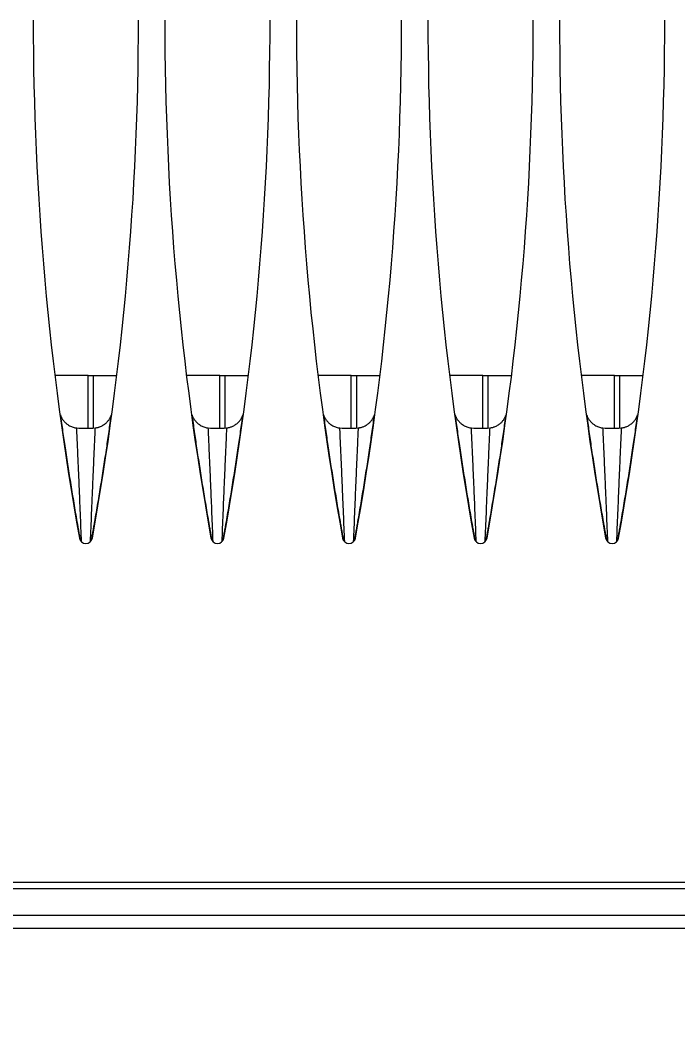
# Model space of a CAD drawing. Header units: metres. Extents: x -101133.8 to -101066.7, y -24899.3 to -24824.7.
# Drawn here: x -101102.2743 to -101102.2243, y -24845.7234 to -24845.647 of the extents above; entities that cross this region are included whole.
import ezdxf

# ---------------------------------------------------------------- set-up
doc = ezdxf.new("R2010")
doc.units = ezdxf.units.M
doc.header["$LTSCALE"] = 0.2
doc.header["$PDSIZE"] = -5
doc.layers.add('CMT-COTATION DIVERS', color=1, linetype='Continuous')
doc.layers.add('CMT-CVC-MATERIEL', color=30, linetype='Continuous')
doc.styles.get("Standard").update_dxf_attribs({"font": 'arial.ttf'})
doc.dimstyles.get("Standard").update_dxf_attribs({"dimtxt": 0.18, "dimasz": 0.18, "dimexe": 0.18, "dimexo": 0.0625, "dimgap": 0.09, "dimtad": 0, "dimtih": 1, "dimtoh": 1, "dimdec": 4, "dimzin": 0, "dimdsep": 46, "dimtxsty": 'Standard', "dimcen": 0.09, "dimadec": 0, "dimazin": 0, "dimtfac": 1, "dimtdec": 4, "dimtofl": 0, "dimtmove": 0, "dimatfit": 3, "dimfxl": 1, "dimtolj": 1, "dimtzin": 0, "dimarcsym": 0})

# ---------------------------------------------------------------- blocks, each defined once
blk = doc.blocks.new('Cassette 600x600')
at = {"linetype": 'Continuous', "lineweight": 13}
for p, q in [((-20483.73, 72.805), (-20483.73, 443.205)), ((-20483.23, 443.205), (-20483.23, 72.805)), ((-20486.73, 411.505), (-20486.73, 104.505)), ((-20485.73, 411.505), (-20485.73, 104.505)), ((-20444.73, 152.832), (-20444.73, 155.361)), ((-20449.23, 154.73), (-20449.23, 154.764)), ((-20455.73, 153.702), (-20455.73, 153.736)), ((-20448.72, 153.7), (-20448.73, 153.527)), ((-20448.73, 152.832), (-20444.73, 152.832)), ((-20444.73, 152.832), (-20444.73, 152.421)), ((-20455.73, 152.274), (-20455.73, 152.308)), ((-20448.73, 152.483), (-20448.72, 152.31)), ((-20448.726, 152.421), (-20444.73, 152.421)), ((-20444.73, 152.421), (-20444.73, 150.649)), ((-20449.23, 151.246), (-20449.23, 151.28)), ((-20444.73, 142.832), (-20444.73, 145.361)), ((-20449.23, 144.73), (-20449.23, 144.764)), ((-20455.73, 143.702), (-20455.73, 143.736)), ((-20448.72, 143.7), (-20448.73, 143.527)), ((-20448.73, 142.832), (-20444.73, 142.832)), ((-20444.73, 142.832), (-20444.73, 142.421)), ((-20455.73, 142.274), (-20455.73, 142.308)), ((-20448.73, 142.483), (-20448.72, 142.31)), ((-20448.726, 142.421), (-20444.73, 142.421)), ((-20444.73, 142.421), (-20444.73, 140.649)), ((-20449.23, 141.246), (-20449.23, 141.28)), ((-20444.73, 132.832), (-20444.73, 135.361)), ((-20449.23, 134.73), (-20449.23, 134.764)), ((-20455.73, 133.702), (-20455.73, 133.736)), ((-20448.72, 133.7), (-20448.73, 133.527)), ((-20455.73, 132.274), (-20455.73, 132.308)), ((-20448.73, 132.832), (-20444.73, 132.832)), ((-20448.73, 132.483), (-20448.72, 132.31)), ((-20448.726, 132.421), (-20444.73, 132.421)), ((-20444.73, 132.832), (-20444.73, 132.421)), ((-20444.73, 132.421), (-20444.73, 130.649)), ((-20449.23, 131.246), (-20449.23, 131.28)), ((-20444.73, 122.832), (-20444.73, 125.361)), ((-20449.23, 124.73), (-20449.23, 124.764)), ((-20455.73, 123.702), (-20455.73, 123.736)), ((-20448.72, 123.7), (-20448.73, 123.527)), ((-20455.73, 122.274), (-20455.73, 122.308)), ((-20448.73, 122.832), (-20444.73, 122.832)), ((-20448.73, 122.483), (-20448.72, 122.31)), ((-20448.726, 122.421), (-20444.73, 122.421)), ((-20444.73, 122.832), (-20444.73, 122.421)), ((-20444.73, 122.421), (-20444.73, 120.649)), ((-20449.23, 121.246), (-20449.23, 121.28)), ((-20444.73, 112.832), (-20444.73, 115.361)), ((-20449.23, 114.73), (-20449.23, 114.764)), ((-20455.73, 113.702), (-20455.73, 113.736)), ((-20448.72, 113.7), (-20448.73, 113.527)), ((-20455.73, 112.274), (-20455.73, 112.308)), ((-20448.73, 112.832), (-20444.73, 112.832)), ((-20448.73, 112.483), (-20448.72, 112.31)), ((-20448.726, 112.421), (-20444.73, 112.421)), ((-20444.73, 112.832), (-20444.73, 112.421)), ((-20444.73, 112.421), (-20444.73, 110.649)), ((-20449.23, 111.246), (-20449.23, 111.28))]:
    blk.add_line(p, q, dxfattribs=at)
for centre, radius, start, end in [((-20417.73, -65.495), 222.5, 90, 100.18749), ((-20456.995, 153.005), 0.5, 100.18749, 259.81251), ((-20417.73, 371.505), 222.5, 259.81251, 270), ((-20417.73, -75.495), 222.5, 90, 100.18749), ((-20456.995, 143.005), 0.5, 100.18749, 259.81251), ((-20417.73, 361.505), 222.5, 259.81251, 270), ((-20417.73, -85.495), 222.5, 90, 100.18749), ((-20456.995, 133.005), 0.5, 100.18749, 259.81251), ((-20417.73, 351.505), 222.5, 259.81251, 270), ((-20417.73, -95.495), 222.5, 90, 100.18749), ((-20456.995, 123.005), 0.5, 100.18749, 259.81251), ((-20417.73, 341.505), 222.5, 259.81251, 270), ((-20417.73, -105.495), 222.5, 90, 100.18749), ((-20456.995, 113.005), 0.5, 100.18749, 259.81251), ((-20417.73, 331.505), 222.5, 259.81251, 270)]:
    blk.add_arc(centre, radius, start, end, dxfattribs=at)
for points, knots in [([(-20447.719, 154.945), (-20447.929, 154.916), (-20448.138, 154.887), (-20448.347, 154.857), (-20448.556, 154.828), (-20448.764, 154.799), (-20448.975, 154.769), (-20449.185, 154.739), (-20449.396, 154.709), (-20449.602, 154.679), (-20449.808, 154.65), (-20450.008, 154.621), (-20450.229, 154.588), (-20450.451, 154.555), (-20450.694, 154.519), (-20450.931, 154.483), (-20451.168, 154.447), (-20451.399, 154.412), (-20451.632, 154.376), (-20451.865, 154.34), (-20452.099, 154.303), (-20452.333, 154.266), (-20452.567, 154.229), (-20452.8, 154.192), (-20453.034, 154.154), (-20453.267, 154.117), (-20453.5, 154.079), (-20453.734, 154.04), (-20453.968, 154.002), (-20454.204, 153.963), (-20454.434, 153.924), (-20454.664, 153.886), (-20454.888, 153.848), (-20455.133, 153.806), (-20455.378, 153.764), (-20455.644, 153.718), (-20455.833, 153.685), (-20455.977, 153.66), (-20456.077, 153.642), (-20456.188, 153.622), (-20456.3, 153.602), (-20456.424, 153.581), (-20456.544, 153.559), (-20456.664, 153.538), (-20456.782, 153.517), (-20456.9, 153.496), (-20457.018, 153.475), (-20457.136, 153.453), (-20457.255, 153.432)], [0, 0, 0, 0, 1, 1, 1, 2, 2, 2, 3, 3, 3, 4, 4, 4, 5, 5, 5, 6, 6, 6, 7, 7, 7, 8, 8, 8, 9, 9, 9, 10, 10, 10, 11, 11, 11, 12, 12, 12, 13, 13, 13, 14, 14, 14, 15, 15, 15, 16, 16, 16, 16]), ([(-20447.719, 154.945), (-20447.727, 154.942), (-20447.735, 154.939), (-20447.743, 154.936), (-20447.751, 154.934), (-20447.759, 154.931), (-20447.767, 154.928), (-20447.775, 154.925), (-20447.783, 154.921), (-20447.79, 154.918), (-20447.798, 154.916), (-20447.805, 154.913), (-20447.814, 154.909), (-20447.836, 154.9), (-20447.871, 154.884), (-20447.901, 154.869), (-20447.932, 154.854), (-20447.958, 154.84), (-20447.984, 154.824), (-20448.011, 154.808), (-20448.039, 154.791), (-20448.063, 154.775), (-20448.088, 154.759), (-20448.109, 154.744), (-20448.137, 154.722), (-20448.166, 154.7), (-20448.202, 154.67), (-20448.233, 154.642), (-20448.265, 154.614), (-20448.293, 154.586), (-20448.32, 154.557), (-20448.348, 154.528), (-20448.375, 154.497), (-20448.398, 154.468), (-20448.422, 154.439), (-20448.442, 154.412), (-20448.467, 154.375), (-20448.493, 154.338), (-20448.523, 154.29), (-20448.548, 154.244), (-20448.574, 154.197), (-20448.595, 154.153), (-20448.614, 154.109), (-20448.633, 154.064), (-20448.649, 154.02), (-20448.664, 153.971), (-20448.678, 153.922), (-20448.691, 153.868), (-20448.698, 153.833), (-20448.701, 153.82), (-20448.703, 153.81), (-20448.705, 153.799), (-20448.706, 153.789), (-20448.708, 153.777), (-20448.71, 153.766), (-20448.712, 153.755), (-20448.713, 153.744), (-20448.715, 153.733), (-20448.717, 153.722), (-20448.718, 153.711), (-20448.72, 153.7)], [0, 0, 0, 0, 1, 1, 1, 2, 2, 2, 3, 3, 3, 4, 4, 4, 5, 5, 5, 6, 6, 6, 7, 7, 7, 8, 8, 8, 9, 9, 9, 10, 10, 10, 11, 11, 11, 12, 12, 12, 13, 13, 13, 14, 14, 14, 15, 15, 15, 16, 16, 16, 17, 17, 17, 18, 18, 18, 19, 19, 19, 20, 20, 20, 20]), ([(-20457.374, 153.331), (-20457.014, 153.346), (-20456.653, 153.36), (-20456.293, 153.375), (-20455.933, 153.39), (-20455.573, 153.404), (-20455.212, 153.419), (-20454.852, 153.434), (-20454.492, 153.449), (-20454.132, 153.464), (-20453.771, 153.479), (-20453.411, 153.494), (-20453.05, 153.509), (-20452.69, 153.524), (-20452.329, 153.54), (-20451.968, 153.556), (-20451.607, 153.571), (-20451.246, 153.587), (-20450.885, 153.603), (-20450.525, 153.619), (-20450.164, 153.635), (-20449.803, 153.651), (-20449.442, 153.668), (-20449.081, 153.684), (-20448.72, 153.7)], [0, 0, 0, 0, 1, 1, 1, 2, 2, 2, 3, 3, 3, 4, 4, 4, 5, 5, 5, 6, 6, 6, 7, 7, 7, 8, 8, 8, 8]), ([(-20448.73, 153.527), (-20448.73, 153.507), (-20448.73, 153.487), (-20448.73, 153.466), (-20448.73, 153.446), (-20448.73, 153.425), (-20448.73, 153.404), (-20448.73, 153.383), (-20448.73, 153.363), (-20448.73, 153.341), (-20448.73, 153.32), (-20448.73, 153.299), (-20448.73, 153.277), (-20448.73, 153.255), (-20448.73, 153.233), (-20448.73, 153.211), (-20448.73, 153.189), (-20448.73, 153.166), (-20448.73, 153.143), (-20448.73, 153.121), (-20448.73, 153.098), (-20448.73, 153.075), (-20448.73, 153.052), (-20448.73, 153.029), (-20448.73, 153.006), (-20448.73, 152.983), (-20448.73, 152.96), (-20448.73, 152.937), (-20448.73, 152.914), (-20448.73, 152.891), (-20448.73, 152.868), (-20448.73, 152.845), (-20448.73, 152.823), (-20448.73, 152.8), (-20448.73, 152.778), (-20448.73, 152.756), (-20448.73, 152.734), (-20448.73, 152.712), (-20448.73, 152.691), (-20448.73, 152.67), (-20448.73, 152.648), (-20448.73, 152.627), (-20448.73, 152.607), (-20448.73, 152.586), (-20448.73, 152.565), (-20448.73, 152.544), (-20448.73, 152.524), (-20448.73, 152.503), (-20448.73, 152.483)], [0, 0, 0, 0, 1, 1, 1, 2, 2, 2, 3, 3, 3, 4, 4, 4, 5, 5, 5, 6, 6, 6, 7, 7, 7, 8, 8, 8, 9, 9, 9, 10, 10, 10, 11, 11, 11, 12, 12, 12, 13, 13, 13, 14, 14, 14, 15, 15, 15, 16, 16, 16, 16]), ([(-20448.72, 152.31), (-20449.081, 152.327), (-20449.442, 152.343), (-20449.803, 152.359), (-20450.164, 152.375), (-20450.525, 152.391), (-20450.885, 152.407), (-20451.246, 152.423), (-20451.607, 152.439), (-20451.968, 152.454), (-20452.329, 152.47), (-20452.69, 152.486), (-20453.05, 152.501), (-20453.411, 152.516), (-20453.771, 152.532), (-20454.132, 152.547), (-20454.492, 152.562), (-20454.852, 152.576), (-20455.212, 152.591), (-20455.573, 152.606), (-20455.933, 152.621), (-20456.293, 152.635), (-20456.653, 152.65), (-20457.014, 152.664), (-20457.374, 152.679)], [0, 0, 0, 0, 1, 1, 1, 2, 2, 2, 3, 3, 3, 4, 4, 4, 5, 5, 5, 6, 6, 6, 7, 7, 7, 8, 8, 8, 8]), ([(-20457.255, 152.578), (-20457.136, 152.557), (-20457.018, 152.536), (-20456.9, 152.515), (-20456.782, 152.493), (-20456.664, 152.473), (-20456.544, 152.451), (-20456.424, 152.43), (-20456.3, 152.408), (-20456.188, 152.388), (-20456.077, 152.368), (-20455.977, 152.351), (-20455.833, 152.325), (-20455.644, 152.292), (-20455.378, 152.246), (-20455.133, 152.204), (-20454.889, 152.163), (-20454.664, 152.125), (-20454.434, 152.086), (-20454.204, 152.048), (-20453.968, 152.008), (-20453.734, 151.97), (-20453.5, 151.931), (-20453.267, 151.894), (-20453.034, 151.856), (-20452.8, 151.818), (-20452.567, 151.781), (-20452.333, 151.744), (-20452.099, 151.707), (-20451.865, 151.67), (-20451.632, 151.634), (-20451.399, 151.598), (-20451.168, 151.563), (-20450.931, 151.527), (-20450.694, 151.491), (-20450.451, 151.455), (-20450.229, 151.422), (-20450.008, 151.39), (-20449.808, 151.361), (-20449.602, 151.331), (-20449.396, 151.301), (-20449.185, 151.271), (-20448.975, 151.241), (-20448.764, 151.212), (-20448.556, 151.182), (-20448.347, 151.153), (-20448.138, 151.124), (-20447.929, 151.094), (-20447.719, 151.065)], [0, 0, 0, 0, 1, 1, 1, 2, 2, 2, 3, 3, 3, 4, 4, 4, 5, 5, 5, 6, 6, 6, 7, 7, 7, 8, 8, 8, 9, 9, 9, 10, 10, 10, 11, 11, 11, 12, 12, 12, 13, 13, 13, 14, 14, 14, 15, 15, 15, 16, 16, 16, 16]), ([(-20448.72, 152.31), (-20448.714, 152.279), (-20448.708, 152.248), (-20448.702, 152.217), (-20448.696, 152.186), (-20448.689, 152.155), (-20448.682, 152.124), (-20448.675, 152.093), (-20448.666, 152.061), (-20448.658, 152.031), (-20448.649, 152.001), (-20448.641, 151.974), (-20448.628, 151.939), (-20448.615, 151.904), (-20448.597, 151.862), (-20448.578, 151.823), (-20448.559, 151.783), (-20448.538, 151.746), (-20448.516, 151.709), (-20448.493, 151.672), (-20448.469, 151.635), (-20448.441, 151.598), (-20448.413, 151.56), (-20448.381, 151.521), (-20448.354, 151.49), (-20448.327, 151.459), (-20448.306, 151.437), (-20448.282, 151.412), (-20448.257, 151.388), (-20448.23, 151.363), (-20448.202, 151.339), (-20448.175, 151.315), (-20448.147, 151.293), (-20448.116, 151.27), (-20448.084, 151.248), (-20448.049, 151.225), (-20448.021, 151.208), (-20447.993, 151.192), (-20447.972, 151.181), (-20447.949, 151.169), (-20447.926, 151.157), (-20447.9, 151.145), (-20447.874, 151.133), (-20447.849, 151.121), (-20447.823, 151.11), (-20447.797, 151.098), (-20447.772, 151.087), (-20447.745, 151.076), (-20447.719, 151.065)], [0, 0, 0, 0, 1, 1, 1, 2, 2, 2, 3, 3, 3, 4, 4, 4, 5, 5, 5, 6, 6, 6, 7, 7, 7, 8, 8, 8, 9, 9, 9, 10, 10, 10, 11, 11, 11, 12, 12, 12, 13, 13, 13, 14, 14, 14, 15, 15, 15, 16, 16, 16, 16]), ([(-20447.719, 144.945), (-20447.929, 144.916), (-20448.138, 144.887), (-20448.347, 144.857), (-20448.556, 144.828), (-20448.764, 144.799), (-20448.975, 144.769), (-20449.185, 144.739), (-20449.396, 144.709), (-20449.602, 144.679), (-20449.808, 144.65), (-20450.008, 144.621), (-20450.229, 144.588), (-20450.451, 144.555), (-20450.694, 144.519), (-20450.931, 144.483), (-20451.168, 144.447), (-20451.399, 144.412), (-20451.632, 144.376), (-20451.865, 144.34), (-20452.099, 144.303), (-20452.333, 144.266), (-20452.567, 144.229), (-20452.8, 144.192), (-20453.034, 144.154), (-20453.267, 144.117), (-20453.5, 144.079), (-20453.734, 144.04), (-20453.968, 144.002), (-20454.204, 143.963), (-20454.434, 143.924), (-20454.664, 143.886), (-20454.888, 143.848), (-20455.133, 143.806), (-20455.378, 143.764), (-20455.644, 143.718), (-20455.833, 143.685), (-20455.977, 143.66), (-20456.077, 143.642), (-20456.188, 143.622), (-20456.3, 143.602), (-20456.424, 143.581), (-20456.544, 143.559), (-20456.664, 143.538), (-20456.782, 143.517), (-20456.9, 143.496), (-20457.018, 143.475), (-20457.136, 143.453), (-20457.255, 143.432)], [0, 0, 0, 0, 1, 1, 1, 2, 2, 2, 3, 3, 3, 4, 4, 4, 5, 5, 5, 6, 6, 6, 7, 7, 7, 8, 8, 8, 9, 9, 9, 10, 10, 10, 11, 11, 11, 12, 12, 12, 13, 13, 13, 14, 14, 14, 15, 15, 15, 16, 16, 16, 16]), ([(-20447.719, 144.945), (-20447.727, 144.942), (-20447.735, 144.939), (-20447.743, 144.936), (-20447.751, 144.934), (-20447.759, 144.931), (-20447.767, 144.928), (-20447.775, 144.925), (-20447.783, 144.921), (-20447.79, 144.918), (-20447.798, 144.916), (-20447.805, 144.913), (-20447.814, 144.909), (-20447.836, 144.9), (-20447.871, 144.884), (-20447.901, 144.869), (-20447.932, 144.854), (-20447.958, 144.84), (-20447.984, 144.824), (-20448.011, 144.808), (-20448.039, 144.791), (-20448.063, 144.775), (-20448.088, 144.759), (-20448.109, 144.744), (-20448.137, 144.722), (-20448.166, 144.7), (-20448.202, 144.67), (-20448.233, 144.642), (-20448.265, 144.614), (-20448.293, 144.586), (-20448.32, 144.557), (-20448.348, 144.528), (-20448.375, 144.497), (-20448.398, 144.468), (-20448.422, 144.439), (-20448.442, 144.412), (-20448.467, 144.375), (-20448.493, 144.338), (-20448.523, 144.29), (-20448.548, 144.244), (-20448.574, 144.197), (-20448.595, 144.153), (-20448.614, 144.109), (-20448.633, 144.064), (-20448.649, 144.02), (-20448.664, 143.971), (-20448.678, 143.922), (-20448.691, 143.868), (-20448.698, 143.833), (-20448.701, 143.82), (-20448.703, 143.81), (-20448.705, 143.799), (-20448.706, 143.789), (-20448.708, 143.777), (-20448.71, 143.766), (-20448.712, 143.755), (-20448.713, 143.744), (-20448.715, 143.733), (-20448.717, 143.722), (-20448.718, 143.711), (-20448.72, 143.7)], [0, 0, 0, 0, 1, 1, 1, 2, 2, 2, 3, 3, 3, 4, 4, 4, 5, 5, 5, 6, 6, 6, 7, 7, 7, 8, 8, 8, 9, 9, 9, 10, 10, 10, 11, 11, 11, 12, 12, 12, 13, 13, 13, 14, 14, 14, 15, 15, 15, 16, 16, 16, 17, 17, 17, 18, 18, 18, 19, 19, 19, 20, 20, 20, 20]), ([(-20457.374, 143.331), (-20457.014, 143.346), (-20456.653, 143.36), (-20456.293, 143.375), (-20455.933, 143.39), (-20455.573, 143.404), (-20455.212, 143.419), (-20454.852, 143.434), (-20454.492, 143.449), (-20454.132, 143.464), (-20453.771, 143.479), (-20453.411, 143.494), (-20453.05, 143.509), (-20452.69, 143.524), (-20452.329, 143.54), (-20451.968, 143.556), (-20451.607, 143.571), (-20451.246, 143.587), (-20450.885, 143.603), (-20450.525, 143.619), (-20450.164, 143.635), (-20449.803, 143.651), (-20449.442, 143.668), (-20449.081, 143.684), (-20448.72, 143.7)], [0, 0, 0, 0, 1, 1, 1, 2, 2, 2, 3, 3, 3, 4, 4, 4, 5, 5, 5, 6, 6, 6, 7, 7, 7, 8, 8, 8, 8]), ([(-20448.73, 143.527), (-20448.73, 143.507), (-20448.73, 143.487), (-20448.73, 143.466), (-20448.73, 143.446), (-20448.73, 143.425), (-20448.73, 143.404), (-20448.73, 143.383), (-20448.73, 143.363), (-20448.73, 143.341), (-20448.73, 143.32), (-20448.73, 143.299), (-20448.73, 143.277), (-20448.73, 143.255), (-20448.73, 143.233), (-20448.73, 143.211), (-20448.73, 143.189), (-20448.73, 143.166), (-20448.73, 143.143), (-20448.73, 143.121), (-20448.73, 143.098), (-20448.73, 143.075), (-20448.73, 143.052), (-20448.73, 143.029), (-20448.73, 143.006), (-20448.73, 142.983), (-20448.73, 142.96), (-20448.73, 142.937), (-20448.73, 142.914), (-20448.73, 142.891), (-20448.73, 142.868), (-20448.73, 142.845), (-20448.73, 142.823), (-20448.73, 142.8), (-20448.73, 142.778), (-20448.73, 142.756), (-20448.73, 142.734), (-20448.73, 142.712), (-20448.73, 142.691), (-20448.73, 142.67), (-20448.73, 142.648), (-20448.73, 142.627), (-20448.73, 142.607), (-20448.73, 142.586), (-20448.73, 142.565), (-20448.73, 142.544), (-20448.73, 142.524), (-20448.73, 142.503), (-20448.73, 142.483)], [0, 0, 0, 0, 1, 1, 1, 2, 2, 2, 3, 3, 3, 4, 4, 4, 5, 5, 5, 6, 6, 6, 7, 7, 7, 8, 8, 8, 9, 9, 9, 10, 10, 10, 11, 11, 11, 12, 12, 12, 13, 13, 13, 14, 14, 14, 15, 15, 15, 16, 16, 16, 16]), ([(-20448.72, 142.31), (-20449.081, 142.327), (-20449.442, 142.343), (-20449.803, 142.359), (-20450.164, 142.375), (-20450.525, 142.391), (-20450.885, 142.407), (-20451.246, 142.423), (-20451.607, 142.439), (-20451.968, 142.454), (-20452.329, 142.47), (-20452.69, 142.486), (-20453.05, 142.501), (-20453.411, 142.516), (-20453.771, 142.532), (-20454.132, 142.547), (-20454.492, 142.562), (-20454.852, 142.576), (-20455.212, 142.591), (-20455.573, 142.606), (-20455.933, 142.621), (-20456.293, 142.635), (-20456.653, 142.65), (-20457.014, 142.664), (-20457.374, 142.679)], [0, 0, 0, 0, 1, 1, 1, 2, 2, 2, 3, 3, 3, 4, 4, 4, 5, 5, 5, 6, 6, 6, 7, 7, 7, 8, 8, 8, 8]), ([(-20457.255, 142.578), (-20457.136, 142.557), (-20457.018, 142.536), (-20456.9, 142.515), (-20456.782, 142.493), (-20456.664, 142.473), (-20456.544, 142.451), (-20456.424, 142.43), (-20456.3, 142.408), (-20456.188, 142.388), (-20456.077, 142.368), (-20455.977, 142.351), (-20455.833, 142.325), (-20455.644, 142.292), (-20455.378, 142.246), (-20455.133, 142.204), (-20454.889, 142.163), (-20454.664, 142.125), (-20454.434, 142.086), (-20454.204, 142.048), (-20453.968, 142.008), (-20453.734, 141.97), (-20453.5, 141.931), (-20453.267, 141.894), (-20453.034, 141.856), (-20452.8, 141.818), (-20452.567, 141.781), (-20452.333, 141.744), (-20452.099, 141.707), (-20451.865, 141.67), (-20451.632, 141.634), (-20451.399, 141.598), (-20451.168, 141.563), (-20450.931, 141.527), (-20450.694, 141.491), (-20450.451, 141.455), (-20450.229, 141.422), (-20450.008, 141.39), (-20449.808, 141.361), (-20449.602, 141.331), (-20449.396, 141.301), (-20449.185, 141.271), (-20448.975, 141.241), (-20448.764, 141.212), (-20448.556, 141.182), (-20448.347, 141.153), (-20448.138, 141.124), (-20447.929, 141.094), (-20447.719, 141.065)], [0, 0, 0, 0, 1, 1, 1, 2, 2, 2, 3, 3, 3, 4, 4, 4, 5, 5, 5, 6, 6, 6, 7, 7, 7, 8, 8, 8, 9, 9, 9, 10, 10, 10, 11, 11, 11, 12, 12, 12, 13, 13, 13, 14, 14, 14, 15, 15, 15, 16, 16, 16, 16]), ([(-20448.72, 142.31), (-20448.714, 142.279), (-20448.708, 142.248), (-20448.702, 142.217), (-20448.696, 142.186), (-20448.689, 142.155), (-20448.682, 142.124), (-20448.675, 142.093), (-20448.666, 142.061), (-20448.658, 142.031), (-20448.649, 142.001), (-20448.641, 141.974), (-20448.628, 141.939), (-20448.615, 141.904), (-20448.597, 141.862), (-20448.578, 141.823), (-20448.559, 141.783), (-20448.538, 141.746), (-20448.516, 141.709), (-20448.493, 141.672), (-20448.469, 141.635), (-20448.441, 141.598), (-20448.413, 141.56), (-20448.381, 141.521), (-20448.354, 141.49), (-20448.327, 141.459), (-20448.306, 141.437), (-20448.282, 141.412), (-20448.257, 141.388), (-20448.23, 141.363), (-20448.202, 141.339), (-20448.175, 141.315), (-20448.147, 141.293), (-20448.116, 141.27), (-20448.084, 141.248), (-20448.049, 141.225), (-20448.021, 141.208), (-20447.993, 141.192), (-20447.972, 141.181), (-20447.949, 141.169), (-20447.926, 141.157), (-20447.9, 141.145), (-20447.874, 141.133), (-20447.849, 141.121), (-20447.823, 141.11), (-20447.797, 141.098), (-20447.772, 141.087), (-20447.745, 141.076), (-20447.719, 141.065)], [0, 0, 0, 0, 1, 1, 1, 2, 2, 2, 3, 3, 3, 4, 4, 4, 5, 5, 5, 6, 6, 6, 7, 7, 7, 8, 8, 8, 9, 9, 9, 10, 10, 10, 11, 11, 11, 12, 12, 12, 13, 13, 13, 14, 14, 14, 15, 15, 15, 16, 16, 16, 16]), ([(-20447.719, 134.945), (-20447.929, 134.916), (-20448.138, 134.887), (-20448.347, 134.857), (-20448.556, 134.828), (-20448.764, 134.799), (-20448.975, 134.769), (-20449.185, 134.739), (-20449.396, 134.709), (-20449.602, 134.679), (-20449.808, 134.65), (-20450.008, 134.621), (-20450.229, 134.588), (-20450.451, 134.555), (-20450.694, 134.519), (-20450.931, 134.483), (-20451.168, 134.447), (-20451.399, 134.412), (-20451.632, 134.376), (-20451.865, 134.34), (-20452.099, 134.303), (-20452.333, 134.266), (-20452.567, 134.229), (-20452.8, 134.192), (-20453.034, 134.154), (-20453.267, 134.117), (-20453.5, 134.079), (-20453.734, 134.04), (-20453.968, 134.002), (-20454.204, 133.963), (-20454.434, 133.924), (-20454.664, 133.886), (-20454.888, 133.848), (-20455.133, 133.806), (-20455.378, 133.764), (-20455.644, 133.718), (-20455.833, 133.685), (-20455.977, 133.66), (-20456.077, 133.642), (-20456.188, 133.622), (-20456.3, 133.602), (-20456.424, 133.581), (-20456.544, 133.559), (-20456.664, 133.538), (-20456.782, 133.517), (-20456.9, 133.496), (-20457.018, 133.475), (-20457.136, 133.453), (-20457.255, 133.432)], [0, 0, 0, 0, 1, 1, 1, 2, 2, 2, 3, 3, 3, 4, 4, 4, 5, 5, 5, 6, 6, 6, 7, 7, 7, 8, 8, 8, 9, 9, 9, 10, 10, 10, 11, 11, 11, 12, 12, 12, 13, 13, 13, 14, 14, 14, 15, 15, 15, 16, 16, 16, 16]), ([(-20447.719, 134.945), (-20447.727, 134.942), (-20447.735, 134.939), (-20447.743, 134.936), (-20447.751, 134.934), (-20447.759, 134.931), (-20447.767, 134.928), (-20447.775, 134.925), (-20447.783, 134.921), (-20447.79, 134.918), (-20447.798, 134.916), (-20447.805, 134.913), (-20447.814, 134.909), (-20447.836, 134.9), (-20447.871, 134.884), (-20447.901, 134.869), (-20447.932, 134.854), (-20447.958, 134.84), (-20447.984, 134.824), (-20448.011, 134.808), (-20448.039, 134.791), (-20448.063, 134.775), (-20448.088, 134.759), (-20448.109, 134.744), (-20448.137, 134.722), (-20448.166, 134.7), (-20448.202, 134.67), (-20448.233, 134.642), (-20448.265, 134.614), (-20448.293, 134.586), (-20448.32, 134.557), (-20448.348, 134.528), (-20448.375, 134.497), (-20448.398, 134.468), (-20448.422, 134.439), (-20448.442, 134.412), (-20448.467, 134.375), (-20448.493, 134.338), (-20448.523, 134.29), (-20448.548, 134.244), (-20448.574, 134.197), (-20448.595, 134.153), (-20448.614, 134.109), (-20448.633, 134.064), (-20448.649, 134.02), (-20448.664, 133.971), (-20448.678, 133.922), (-20448.691, 133.868), (-20448.698, 133.833), (-20448.701, 133.82), (-20448.703, 133.81), (-20448.705, 133.799), (-20448.706, 133.789), (-20448.708, 133.777), (-20448.71, 133.766), (-20448.712, 133.755), (-20448.713, 133.744), (-20448.715, 133.733), (-20448.717, 133.722), (-20448.718, 133.711), (-20448.72, 133.7)], [0, 0, 0, 0, 1, 1, 1, 2, 2, 2, 3, 3, 3, 4, 4, 4, 5, 5, 5, 6, 6, 6, 7, 7, 7, 8, 8, 8, 9, 9, 9, 10, 10, 10, 11, 11, 11, 12, 12, 12, 13, 13, 13, 14, 14, 14, 15, 15, 15, 16, 16, 16, 17, 17, 17, 18, 18, 18, 19, 19, 19, 20, 20, 20, 20]), ([(-20457.374, 133.331), (-20457.014, 133.346), (-20456.653, 133.36), (-20456.293, 133.375), (-20455.933, 133.39), (-20455.573, 133.404), (-20455.212, 133.419), (-20454.852, 133.434), (-20454.492, 133.449), (-20454.132, 133.464), (-20453.771, 133.479), (-20453.411, 133.494), (-20453.05, 133.509), (-20452.69, 133.524), (-20452.329, 133.54), (-20451.968, 133.556), (-20451.607, 133.571), (-20451.246, 133.587), (-20450.885, 133.603), (-20450.525, 133.619), (-20450.164, 133.635), (-20449.803, 133.651), (-20449.442, 133.668), (-20449.081, 133.684), (-20448.72, 133.7)], [0, 0, 0, 0, 1, 1, 1, 2, 2, 2, 3, 3, 3, 4, 4, 4, 5, 5, 5, 6, 6, 6, 7, 7, 7, 8, 8, 8, 8]), ([(-20448.73, 133.527), (-20448.73, 133.507), (-20448.73, 133.487), (-20448.73, 133.466), (-20448.73, 133.446), (-20448.73, 133.425), (-20448.73, 133.404), (-20448.73, 133.383), (-20448.73, 133.363), (-20448.73, 133.341), (-20448.73, 133.32), (-20448.73, 133.299), (-20448.73, 133.277), (-20448.73, 133.255), (-20448.73, 133.233), (-20448.73, 133.211), (-20448.73, 133.189), (-20448.73, 133.166), (-20448.73, 133.143), (-20448.73, 133.121), (-20448.73, 133.098), (-20448.73, 133.075), (-20448.73, 133.052), (-20448.73, 133.029), (-20448.73, 133.006), (-20448.73, 132.983), (-20448.73, 132.96), (-20448.73, 132.937), (-20448.73, 132.914), (-20448.73, 132.891), (-20448.73, 132.868), (-20448.73, 132.845), (-20448.73, 132.823), (-20448.73, 132.8), (-20448.73, 132.778), (-20448.73, 132.756), (-20448.73, 132.734), (-20448.73, 132.712), (-20448.73, 132.691), (-20448.73, 132.67), (-20448.73, 132.648), (-20448.73, 132.627), (-20448.73, 132.607), (-20448.73, 132.586), (-20448.73, 132.565), (-20448.73, 132.544), (-20448.73, 132.524), (-20448.73, 132.503), (-20448.73, 132.483)], [0, 0, 0, 0, 1, 1, 1, 2, 2, 2, 3, 3, 3, 4, 4, 4, 5, 5, 5, 6, 6, 6, 7, 7, 7, 8, 8, 8, 9, 9, 9, 10, 10, 10, 11, 11, 11, 12, 12, 12, 13, 13, 13, 14, 14, 14, 15, 15, 15, 16, 16, 16, 16]), ([(-20448.72, 132.31), (-20449.081, 132.327), (-20449.442, 132.343), (-20449.803, 132.359), (-20450.164, 132.375), (-20450.525, 132.391), (-20450.885, 132.407), (-20451.246, 132.423), (-20451.607, 132.439), (-20451.968, 132.454), (-20452.329, 132.47), (-20452.69, 132.486), (-20453.05, 132.501), (-20453.411, 132.516), (-20453.771, 132.532), (-20454.132, 132.547), (-20454.492, 132.562), (-20454.852, 132.577), (-20455.212, 132.591), (-20455.573, 132.606), (-20455.933, 132.621), (-20456.293, 132.635), (-20456.653, 132.65), (-20457.014, 132.664), (-20457.374, 132.679)], [0, 0, 0, 0, 1, 1, 1, 2, 2, 2, 3, 3, 3, 4, 4, 4, 5, 5, 5, 6, 6, 6, 7, 7, 7, 8, 8, 8, 8]), ([(-20457.255, 132.578), (-20457.136, 132.557), (-20457.018, 132.536), (-20456.9, 132.515), (-20456.782, 132.493), (-20456.664, 132.472), (-20456.544, 132.451), (-20456.424, 132.43), (-20456.3, 132.408), (-20456.188, 132.388), (-20456.077, 132.368), (-20455.977, 132.351), (-20455.833, 132.325), (-20455.644, 132.292), (-20455.378, 132.246), (-20455.133, 132.204), (-20454.889, 132.163), (-20454.664, 132.125), (-20454.434, 132.086), (-20454.204, 132.048), (-20453.968, 132.008), (-20453.734, 131.97), (-20453.5, 131.931), (-20453.267, 131.894), (-20453.034, 131.856), (-20452.8, 131.818), (-20452.567, 131.781), (-20452.333, 131.744), (-20452.099, 131.707), (-20451.865, 131.67), (-20451.632, 131.634), (-20451.399, 131.598), (-20451.168, 131.563), (-20450.931, 131.527), (-20450.694, 131.491), (-20450.451, 131.455), (-20450.229, 131.422), (-20450.008, 131.39), (-20449.808, 131.361), (-20449.602, 131.331), (-20449.396, 131.301), (-20449.185, 131.271), (-20448.975, 131.241), (-20448.764, 131.212), (-20448.556, 131.182), (-20448.347, 131.153), (-20448.138, 131.124), (-20447.929, 131.094), (-20447.719, 131.065)], [0, 0, 0, 0, 1, 1, 1, 2, 2, 2, 3, 3, 3, 4, 4, 4, 5, 5, 5, 6, 6, 6, 7, 7, 7, 8, 8, 8, 9, 9, 9, 10, 10, 10, 11, 11, 11, 12, 12, 12, 13, 13, 13, 14, 14, 14, 15, 15, 15, 16, 16, 16, 16]), ([(-20448.72, 132.31), (-20448.714, 132.279), (-20448.708, 132.248), (-20448.702, 132.217), (-20448.696, 132.186), (-20448.689, 132.155), (-20448.682, 132.124), (-20448.675, 132.093), (-20448.666, 132.061), (-20448.658, 132.031), (-20448.649, 132.001), (-20448.641, 131.974), (-20448.628, 131.939), (-20448.615, 131.904), (-20448.597, 131.862), (-20448.578, 131.823), (-20448.559, 131.783), (-20448.538, 131.746), (-20448.516, 131.709), (-20448.493, 131.672), (-20448.469, 131.635), (-20448.441, 131.598), (-20448.413, 131.56), (-20448.381, 131.521), (-20448.354, 131.49), (-20448.327, 131.459), (-20448.306, 131.437), (-20448.282, 131.412), (-20448.257, 131.388), (-20448.23, 131.363), (-20448.202, 131.339), (-20448.175, 131.315), (-20448.147, 131.293), (-20448.116, 131.27), (-20448.084, 131.248), (-20448.049, 131.225), (-20448.021, 131.208), (-20447.993, 131.192), (-20447.972, 131.181), (-20447.949, 131.169), (-20447.926, 131.157), (-20447.9, 131.145), (-20447.874, 131.133), (-20447.849, 131.121), (-20447.823, 131.11), (-20447.797, 131.098), (-20447.772, 131.087), (-20447.745, 131.076), (-20447.719, 131.065)], [0, 0, 0, 0, 1, 1, 1, 2, 2, 2, 3, 3, 3, 4, 4, 4, 5, 5, 5, 6, 6, 6, 7, 7, 7, 8, 8, 8, 9, 9, 9, 10, 10, 10, 11, 11, 11, 12, 12, 12, 13, 13, 13, 14, 14, 14, 15, 15, 15, 16, 16, 16, 16]), ([(-20447.719, 124.945), (-20447.929, 124.916), (-20448.138, 124.887), (-20448.347, 124.857), (-20448.556, 124.828), (-20448.764, 124.799), (-20448.975, 124.769), (-20449.185, 124.739), (-20449.396, 124.709), (-20449.602, 124.679), (-20449.808, 124.65), (-20450.008, 124.621), (-20450.229, 124.588), (-20450.451, 124.555), (-20450.694, 124.519), (-20450.931, 124.483), (-20451.168, 124.447), (-20451.399, 124.412), (-20451.632, 124.376), (-20451.865, 124.34), (-20452.099, 124.303), (-20452.333, 124.266), (-20452.567, 124.229), (-20452.8, 124.192), (-20453.034, 124.154), (-20453.267, 124.117), (-20453.5, 124.079), (-20453.734, 124.04), (-20453.968, 124.002), (-20454.204, 123.963), (-20454.434, 123.924), (-20454.664, 123.886), (-20454.888, 123.848), (-20455.133, 123.806), (-20455.378, 123.764), (-20455.644, 123.718), (-20455.833, 123.685), (-20455.977, 123.66), (-20456.077, 123.642), (-20456.188, 123.622), (-20456.3, 123.602), (-20456.424, 123.581), (-20456.544, 123.559), (-20456.664, 123.538), (-20456.782, 123.517), (-20456.9, 123.496), (-20457.018, 123.475), (-20457.136, 123.453), (-20457.255, 123.432)], [0, 0, 0, 0, 1, 1, 1, 2, 2, 2, 3, 3, 3, 4, 4, 4, 5, 5, 5, 6, 6, 6, 7, 7, 7, 8, 8, 8, 9, 9, 9, 10, 10, 10, 11, 11, 11, 12, 12, 12, 13, 13, 13, 14, 14, 14, 15, 15, 15, 16, 16, 16, 16]), ([(-20447.719, 124.945), (-20447.727, 124.942), (-20447.735, 124.939), (-20447.743, 124.936), (-20447.751, 124.934), (-20447.759, 124.931), (-20447.767, 124.928), (-20447.775, 124.925), (-20447.783, 124.921), (-20447.79, 124.918), (-20447.798, 124.916), (-20447.805, 124.913), (-20447.814, 124.909), (-20447.836, 124.9), (-20447.871, 124.884), (-20447.901, 124.869), (-20447.932, 124.854), (-20447.958, 124.84), (-20447.984, 124.824), (-20448.011, 124.808), (-20448.039, 124.791), (-20448.063, 124.775), (-20448.088, 124.759), (-20448.109, 124.744), (-20448.137, 124.722), (-20448.166, 124.7), (-20448.202, 124.67), (-20448.233, 124.642), (-20448.265, 124.614), (-20448.293, 124.586), (-20448.32, 124.557), (-20448.348, 124.528), (-20448.375, 124.497), (-20448.398, 124.468), (-20448.422, 124.439), (-20448.442, 124.412), (-20448.467, 124.375), (-20448.493, 124.338), (-20448.523, 124.29), (-20448.548, 124.244), (-20448.574, 124.197), (-20448.595, 124.153), (-20448.614, 124.109), (-20448.633, 124.064), (-20448.649, 124.02), (-20448.664, 123.971), (-20448.678, 123.922), (-20448.691, 123.868), (-20448.698, 123.833), (-20448.701, 123.82), (-20448.703, 123.81), (-20448.705, 123.799), (-20448.706, 123.789), (-20448.708, 123.777), (-20448.71, 123.766), (-20448.712, 123.755), (-20448.713, 123.744), (-20448.715, 123.733), (-20448.717, 123.722), (-20448.718, 123.711), (-20448.72, 123.7)], [0, 0, 0, 0, 1, 1, 1, 2, 2, 2, 3, 3, 3, 4, 4, 4, 5, 5, 5, 6, 6, 6, 7, 7, 7, 8, 8, 8, 9, 9, 9, 10, 10, 10, 11, 11, 11, 12, 12, 12, 13, 13, 13, 14, 14, 14, 15, 15, 15, 16, 16, 16, 17, 17, 17, 18, 18, 18, 19, 19, 19, 20, 20, 20, 20]), ([(-20457.374, 123.331), (-20457.014, 123.346), (-20456.653, 123.36), (-20456.293, 123.375), (-20455.933, 123.39), (-20455.573, 123.404), (-20455.212, 123.419), (-20454.852, 123.434), (-20454.492, 123.449), (-20454.132, 123.464), (-20453.771, 123.479), (-20453.411, 123.494), (-20453.05, 123.509), (-20452.69, 123.524), (-20452.329, 123.54), (-20451.968, 123.556), (-20451.607, 123.571), (-20451.246, 123.587), (-20450.885, 123.603), (-20450.525, 123.619), (-20450.164, 123.635), (-20449.803, 123.651), (-20449.442, 123.668), (-20449.081, 123.684), (-20448.72, 123.7)], [0, 0, 0, 0, 1, 1, 1, 2, 2, 2, 3, 3, 3, 4, 4, 4, 5, 5, 5, 6, 6, 6, 7, 7, 7, 8, 8, 8, 8]), ([(-20448.73, 123.527), (-20448.73, 123.507), (-20448.73, 123.487), (-20448.73, 123.466), (-20448.73, 123.446), (-20448.73, 123.425), (-20448.73, 123.404), (-20448.73, 123.383), (-20448.73, 123.363), (-20448.73, 123.341), (-20448.73, 123.32), (-20448.73, 123.299), (-20448.73, 123.277), (-20448.73, 123.255), (-20448.73, 123.233), (-20448.73, 123.211), (-20448.73, 123.189), (-20448.73, 123.166), (-20448.73, 123.143), (-20448.73, 123.121), (-20448.73, 123.098), (-20448.73, 123.075), (-20448.73, 123.052), (-20448.73, 123.029), (-20448.73, 123.006), (-20448.73, 122.983), (-20448.73, 122.96), (-20448.73, 122.937), (-20448.73, 122.914), (-20448.73, 122.891), (-20448.73, 122.868), (-20448.73, 122.845), (-20448.73, 122.823), (-20448.73, 122.8), (-20448.73, 122.778), (-20448.73, 122.756), (-20448.73, 122.734), (-20448.73, 122.712), (-20448.73, 122.691), (-20448.73, 122.67), (-20448.73, 122.648), (-20448.73, 122.627), (-20448.73, 122.607), (-20448.73, 122.586), (-20448.73, 122.565), (-20448.73, 122.544), (-20448.73, 122.524), (-20448.73, 122.503), (-20448.73, 122.483)], [0, 0, 0, 0, 1, 1, 1, 2, 2, 2, 3, 3, 3, 4, 4, 4, 5, 5, 5, 6, 6, 6, 7, 7, 7, 8, 8, 8, 9, 9, 9, 10, 10, 10, 11, 11, 11, 12, 12, 12, 13, 13, 13, 14, 14, 14, 15, 15, 15, 16, 16, 16, 16]), ([(-20448.72, 122.31), (-20449.081, 122.327), (-20449.442, 122.343), (-20449.803, 122.359), (-20450.164, 122.375), (-20450.525, 122.391), (-20450.885, 122.407), (-20451.246, 122.423), (-20451.607, 122.439), (-20451.968, 122.454), (-20452.329, 122.47), (-20452.69, 122.486), (-20453.05, 122.501), (-20453.411, 122.516), (-20453.771, 122.532), (-20454.132, 122.547), (-20454.492, 122.562), (-20454.852, 122.576), (-20455.212, 122.591), (-20455.573, 122.606), (-20455.933, 122.621), (-20456.293, 122.635), (-20456.653, 122.65), (-20457.014, 122.664), (-20457.374, 122.679)], [0, 0, 0, 0, 1, 1, 1, 2, 2, 2, 3, 3, 3, 4, 4, 4, 5, 5, 5, 6, 6, 6, 7, 7, 7, 8, 8, 8, 8]), ([(-20457.255, 122.578), (-20457.136, 122.557), (-20457.018, 122.536), (-20456.9, 122.515), (-20456.782, 122.493), (-20456.664, 122.473), (-20456.544, 122.451), (-20456.424, 122.43), (-20456.3, 122.408), (-20456.188, 122.388), (-20456.077, 122.368), (-20455.977, 122.351), (-20455.833, 122.325), (-20455.644, 122.292), (-20455.378, 122.246), (-20455.133, 122.204), (-20454.889, 122.163), (-20454.664, 122.125), (-20454.434, 122.086), (-20454.204, 122.048), (-20453.968, 122.008), (-20453.734, 121.97), (-20453.5, 121.931), (-20453.267, 121.894), (-20453.034, 121.856), (-20452.8, 121.818), (-20452.567, 121.781), (-20452.333, 121.744), (-20452.099, 121.707), (-20451.865, 121.67), (-20451.632, 121.634), (-20451.399, 121.598), (-20451.168, 121.563), (-20450.931, 121.527), (-20450.694, 121.491), (-20450.451, 121.455), (-20450.229, 121.422), (-20450.008, 121.39), (-20449.808, 121.361), (-20449.602, 121.331), (-20449.396, 121.301), (-20449.185, 121.271), (-20448.975, 121.241), (-20448.764, 121.212), (-20448.556, 121.182), (-20448.347, 121.153), (-20448.138, 121.124), (-20447.929, 121.094), (-20447.719, 121.065)], [0, 0, 0, 0, 1, 1, 1, 2, 2, 2, 3, 3, 3, 4, 4, 4, 5, 5, 5, 6, 6, 6, 7, 7, 7, 8, 8, 8, 9, 9, 9, 10, 10, 10, 11, 11, 11, 12, 12, 12, 13, 13, 13, 14, 14, 14, 15, 15, 15, 16, 16, 16, 16]), ([(-20448.72, 122.31), (-20448.714, 122.279), (-20448.708, 122.248), (-20448.702, 122.217), (-20448.696, 122.186), (-20448.689, 122.155), (-20448.682, 122.124), (-20448.675, 122.092), (-20448.666, 122.061), (-20448.658, 122.031), (-20448.649, 122.001), (-20448.641, 121.974), (-20448.628, 121.939), (-20448.615, 121.904), (-20448.597, 121.862), (-20448.578, 121.823), (-20448.559, 121.783), (-20448.538, 121.746), (-20448.516, 121.709), (-20448.493, 121.672), (-20448.469, 121.635), (-20448.441, 121.598), (-20448.413, 121.56), (-20448.381, 121.521), (-20448.354, 121.49), (-20448.327, 121.459), (-20448.306, 121.437), (-20448.282, 121.412), (-20448.257, 121.388), (-20448.23, 121.363), (-20448.202, 121.339), (-20448.175, 121.315), (-20448.147, 121.293), (-20448.116, 121.27), (-20448.084, 121.248), (-20448.049, 121.225), (-20448.021, 121.208), (-20447.993, 121.192), (-20447.972, 121.181), (-20447.949, 121.169), (-20447.926, 121.157), (-20447.9, 121.145), (-20447.874, 121.133), (-20447.849, 121.121), (-20447.823, 121.11), (-20447.797, 121.098), (-20447.772, 121.087), (-20447.745, 121.076), (-20447.719, 121.065)], [0, 0, 0, 0, 1, 1, 1, 2, 2, 2, 3, 3, 3, 4, 4, 4, 5, 5, 5, 6, 6, 6, 7, 7, 7, 8, 8, 8, 9, 9, 9, 10, 10, 10, 11, 11, 11, 12, 12, 12, 13, 13, 13, 14, 14, 14, 15, 15, 15, 16, 16, 16, 16]), ([(-20447.719, 114.945), (-20447.929, 114.916), (-20448.138, 114.887), (-20448.347, 114.857), (-20448.556, 114.828), (-20448.764, 114.799), (-20448.975, 114.769), (-20449.185, 114.739), (-20449.396, 114.709), (-20449.602, 114.679), (-20449.808, 114.65), (-20450.008, 114.621), (-20450.229, 114.588), (-20450.451, 114.555), (-20450.694, 114.519), (-20450.931, 114.483), (-20451.168, 114.447), (-20451.399, 114.412), (-20451.632, 114.376), (-20451.865, 114.34), (-20452.099, 114.303), (-20452.333, 114.266), (-20452.567, 114.229), (-20452.8, 114.192), (-20453.034, 114.154), (-20453.267, 114.117), (-20453.5, 114.079), (-20453.734, 114.04), (-20453.968, 114.002), (-20454.204, 113.963), (-20454.434, 113.924), (-20454.664, 113.886), (-20454.888, 113.848), (-20455.133, 113.806), (-20455.378, 113.764), (-20455.644, 113.718), (-20455.833, 113.685), (-20455.977, 113.66), (-20456.077, 113.642), (-20456.188, 113.622), (-20456.3, 113.602), (-20456.424, 113.581), (-20456.544, 113.559), (-20456.664, 113.538), (-20456.782, 113.517), (-20456.9, 113.496), (-20457.018, 113.475), (-20457.136, 113.453), (-20457.255, 113.432)], [0, 0, 0, 0, 1, 1, 1, 2, 2, 2, 3, 3, 3, 4, 4, 4, 5, 5, 5, 6, 6, 6, 7, 7, 7, 8, 8, 8, 9, 9, 9, 10, 10, 10, 11, 11, 11, 12, 12, 12, 13, 13, 13, 14, 14, 14, 15, 15, 15, 16, 16, 16, 16]), ([(-20447.719, 114.945), (-20447.727, 114.942), (-20447.735, 114.939), (-20447.743, 114.936), (-20447.751, 114.934), (-20447.759, 114.931), (-20447.767, 114.928), (-20447.775, 114.925), (-20447.783, 114.921), (-20447.79, 114.918), (-20447.798, 114.916), (-20447.805, 114.913), (-20447.814, 114.909), (-20447.836, 114.9), (-20447.871, 114.884), (-20447.901, 114.869), (-20447.932, 114.854), (-20447.958, 114.84), (-20447.984, 114.824), (-20448.011, 114.808), (-20448.039, 114.791), (-20448.063, 114.775), (-20448.088, 114.759), (-20448.109, 114.744), (-20448.137, 114.722), (-20448.166, 114.7), (-20448.202, 114.67), (-20448.233, 114.642), (-20448.265, 114.614), (-20448.293, 114.586), (-20448.32, 114.557), (-20448.348, 114.528), (-20448.375, 114.497), (-20448.398, 114.468), (-20448.422, 114.439), (-20448.442, 114.412), (-20448.467, 114.375), (-20448.493, 114.338), (-20448.523, 114.29), (-20448.548, 114.244), (-20448.574, 114.197), (-20448.595, 114.153), (-20448.614, 114.109), (-20448.633, 114.064), (-20448.649, 114.02), (-20448.664, 113.971), (-20448.678, 113.922), (-20448.691, 113.868), (-20448.698, 113.833), (-20448.701, 113.82), (-20448.703, 113.81), (-20448.705, 113.799), (-20448.706, 113.789), (-20448.708, 113.777), (-20448.71, 113.766), (-20448.712, 113.755), (-20448.713, 113.744), (-20448.715, 113.733), (-20448.717, 113.722), (-20448.718, 113.711), (-20448.72, 113.7)], [0, 0, 0, 0, 1, 1, 1, 2, 2, 2, 3, 3, 3, 4, 4, 4, 5, 5, 5, 6, 6, 6, 7, 7, 7, 8, 8, 8, 9, 9, 9, 10, 10, 10, 11, 11, 11, 12, 12, 12, 13, 13, 13, 14, 14, 14, 15, 15, 15, 16, 16, 16, 17, 17, 17, 18, 18, 18, 19, 19, 19, 20, 20, 20, 20]), ([(-20457.374, 113.331), (-20457.014, 113.346), (-20456.653, 113.36), (-20456.293, 113.375), (-20455.933, 113.39), (-20455.573, 113.404), (-20455.212, 113.419), (-20454.852, 113.434), (-20454.492, 113.449), (-20454.132, 113.464), (-20453.771, 113.479), (-20453.411, 113.494), (-20453.05, 113.509), (-20452.69, 113.524), (-20452.329, 113.54), (-20451.968, 113.556), (-20451.607, 113.571), (-20451.246, 113.587), (-20450.885, 113.603), (-20450.525, 113.619), (-20450.164, 113.635), (-20449.803, 113.651), (-20449.442, 113.668), (-20449.081, 113.684), (-20448.72, 113.7)], [0, 0, 0, 0, 1, 1, 1, 2, 2, 2, 3, 3, 3, 4, 4, 4, 5, 5, 5, 6, 6, 6, 7, 7, 7, 8, 8, 8, 8]), ([(-20448.73, 113.527), (-20448.73, 113.507), (-20448.73, 113.487), (-20448.73, 113.466), (-20448.73, 113.446), (-20448.73, 113.425), (-20448.73, 113.404), (-20448.73, 113.383), (-20448.73, 113.363), (-20448.73, 113.341), (-20448.73, 113.32), (-20448.73, 113.299), (-20448.73, 113.277), (-20448.73, 113.255), (-20448.73, 113.233), (-20448.73, 113.211), (-20448.73, 113.189), (-20448.73, 113.166), (-20448.73, 113.143), (-20448.73, 113.121), (-20448.73, 113.098), (-20448.73, 113.075), (-20448.73, 113.052), (-20448.73, 113.029), (-20448.73, 113.006), (-20448.73, 112.983), (-20448.73, 112.96), (-20448.73, 112.937), (-20448.73, 112.914), (-20448.73, 112.891), (-20448.73, 112.868), (-20448.73, 112.845), (-20448.73, 112.823), (-20448.73, 112.8), (-20448.73, 112.778), (-20448.73, 112.756), (-20448.73, 112.734), (-20448.73, 112.712), (-20448.73, 112.691), (-20448.73, 112.67), (-20448.73, 112.648), (-20448.73, 112.627), (-20448.73, 112.607), (-20448.73, 112.586), (-20448.73, 112.565), (-20448.73, 112.544), (-20448.73, 112.524), (-20448.73, 112.503), (-20448.73, 112.483)], [0, 0, 0, 0, 1, 1, 1, 2, 2, 2, 3, 3, 3, 4, 4, 4, 5, 5, 5, 6, 6, 6, 7, 7, 7, 8, 8, 8, 9, 9, 9, 10, 10, 10, 11, 11, 11, 12, 12, 12, 13, 13, 13, 14, 14, 14, 15, 15, 15, 16, 16, 16, 16]), ([(-20448.72, 112.31), (-20449.081, 112.327), (-20449.442, 112.343), (-20449.803, 112.359), (-20450.164, 112.375), (-20450.525, 112.391), (-20450.885, 112.407), (-20451.246, 112.423), (-20451.607, 112.439), (-20451.968, 112.454), (-20452.329, 112.47), (-20452.69, 112.486), (-20453.05, 112.501), (-20453.411, 112.516), (-20453.771, 112.532), (-20454.132, 112.547), (-20454.492, 112.562), (-20454.852, 112.577), (-20455.212, 112.591), (-20455.573, 112.606), (-20455.933, 112.621), (-20456.293, 112.635), (-20456.653, 112.65), (-20457.014, 112.664), (-20457.374, 112.679)], [0, 0, 0, 0, 1, 1, 1, 2, 2, 2, 3, 3, 3, 4, 4, 4, 5, 5, 5, 6, 6, 6, 7, 7, 7, 8, 8, 8, 8]), ([(-20457.255, 112.578), (-20457.136, 112.557), (-20457.018, 112.536), (-20456.9, 112.515), (-20456.782, 112.493), (-20456.664, 112.473), (-20456.544, 112.451), (-20456.424, 112.43), (-20456.3, 112.408), (-20456.188, 112.388), (-20456.077, 112.368), (-20455.977, 112.351), (-20455.833, 112.325), (-20455.644, 112.292), (-20455.378, 112.246), (-20455.133, 112.204), (-20454.889, 112.163), (-20454.664, 112.125), (-20454.434, 112.086), (-20454.204, 112.048), (-20453.968, 112.008), (-20453.734, 111.97), (-20453.5, 111.931), (-20453.267, 111.894), (-20453.034, 111.856), (-20452.8, 111.818), (-20452.567, 111.781), (-20452.333, 111.744), (-20452.099, 111.707), (-20451.865, 111.67), (-20451.632, 111.634), (-20451.399, 111.598), (-20451.168, 111.563), (-20450.931, 111.527), (-20450.694, 111.491), (-20450.451, 111.455), (-20450.229, 111.422), (-20450.008, 111.39), (-20449.808, 111.361), (-20449.602, 111.331), (-20449.396, 111.301), (-20449.185, 111.271), (-20448.975, 111.241), (-20448.764, 111.212), (-20448.556, 111.182), (-20448.347, 111.153), (-20448.138, 111.124), (-20447.929, 111.094), (-20447.719, 111.065)], [0, 0, 0, 0, 1, 1, 1, 2, 2, 2, 3, 3, 3, 4, 4, 4, 5, 5, 5, 6, 6, 6, 7, 7, 7, 8, 8, 8, 9, 9, 9, 10, 10, 10, 11, 11, 11, 12, 12, 12, 13, 13, 13, 14, 14, 14, 15, 15, 15, 16, 16, 16, 16]), ([(-20448.72, 112.31), (-20448.714, 112.279), (-20448.708, 112.248), (-20448.702, 112.217), (-20448.696, 112.186), (-20448.689, 112.155), (-20448.682, 112.124), (-20448.675, 112.092), (-20448.666, 112.061), (-20448.658, 112.031), (-20448.649, 112.001), (-20448.641, 111.974), (-20448.628, 111.939), (-20448.615, 111.904), (-20448.597, 111.862), (-20448.578, 111.823), (-20448.559, 111.783), (-20448.538, 111.746), (-20448.516, 111.709), (-20448.493, 111.672), (-20448.469, 111.635), (-20448.441, 111.598), (-20448.413, 111.56), (-20448.381, 111.521), (-20448.354, 111.49), (-20448.327, 111.459), (-20448.306, 111.437), (-20448.282, 111.412), (-20448.257, 111.388), (-20448.23, 111.363), (-20448.202, 111.339), (-20448.175, 111.315), (-20448.147, 111.293), (-20448.116, 111.27), (-20448.084, 111.248), (-20448.049, 111.225), (-20448.021, 111.208), (-20447.993, 111.192), (-20447.972, 111.181), (-20447.949, 111.169), (-20447.926, 111.157), (-20447.9, 111.145), (-20447.874, 111.133), (-20447.849, 111.121), (-20447.823, 111.11), (-20447.797, 111.098), (-20447.772, 111.087), (-20447.745, 111.076), (-20447.719, 111.065)], [0, 0, 0, 0, 1, 1, 1, 2, 2, 2, 3, 3, 3, 4, 4, 4, 5, 5, 5, 6, 6, 6, 7, 7, 7, 8, 8, 8, 9, 9, 9, 10, 10, 10, 11, 11, 11, 12, 12, 12, 13, 13, 13, 14, 14, 14, 15, 15, 15, 16, 16, 16, 16])]:
    blk.add_open_spline(points, degree=3, knots=knots, dxfattribs=at)
blk = doc.blocks.new('COT-45')
at = {"color": 0}
for p, q in [((0, -1), (0, 1)), ((-1, 0), (1, 0))]:
    blk.add_line(p, q, dxfattribs=at)
at = {"color": 0, "const_width": 0.4}
blk.add_lwpolyline([(-0.4419, -0.4419), (0.4419, 0.4419)], dxfattribs=at)
blk = doc.blocks.new('*D136')
at = {"layer": 'CMT-COTATION DIVERS', "color": 0, "lineweight": -2}
for p, q in [((-101104.569131, -24845.361654), (-101101.332678, -24845.361654)), ((-101101.382678, -24847.966186), (-101101.382678, -24845.386654)), ((-101101.830468, -24847.991186), (-101101.332678, -24847.991186))]:
    blk.add_line(p, q, dxfattribs=at)
at = {"layer": 'Defpoints', "color": 0, "lineweight": 15}
for p in [(-101104.599131, -24845.361654), (-101101.382678, -24845.361654), (-101101.860468, -24847.991186)]:
    blk.add_point(p, dxfattribs=at)
at = {"layer": 'CMT-COTATION DIVERS', "color": 0, "lineweight": -2, "xscale": 0.025, "yscale": 0.025, "zscale": 0.025}
for p, rotation in [((-101101.382678, -24845.361654), 90), ((-101101.382678, -24847.991186), 270)]:
    blk.add_blockref('COT-45', p, dxfattribs=dict(at, rotation=rotation))
at = {"layer": 'CMT-COTATION DIVERS', "color": 0, "lineweight": 15, "insert": (-101101.458496, -24846.67642), "char_height": 0.075, "attachment_point": 5, "rotation": 90}
blk.add_mtext('\\A1;263', dxfattribs=at)

msp = doc.modelspace()

# ---------------------------------------------------------------- block references
at = {"layer": 'CMT-CVC-MATERIEL', "xscale": 0.001, "yscale": 0.001, "zscale": 0.001, "rotation": 90}
msp.add_blockref('Cassette 600x600', (-101102.116291, -24825.229281), dxfattribs=at)

# ---------------------------------------------------------------- dimensions: what is measured, and where the dimension line sits
at = {"layer": 'CMT-COTATION DIVERS', "lineweight": 15}
dim = msp.add_linear_dim(base=(-101101.382678, -24845.361654), p1=(-101101.860468, -24847.991186), p2=(-101104.599131, -24845.361654), angle=90, dimstyle='Standard', override={"dimscale": 0.05, "dimtxt": 1.5, "dimasz": 0.5, "dimexe": 1, "dimexo": 0.6, "dimgap": 0.75, "dimtad": 1, "dimtih": 0, "dimtoh": 0, "dimdec": 0, "dimlfac": 100, "dimblk": 'COT-45', "dimcen": 0, "dimadec": 2, "dimazin": 2, "dimtdec": 2, "dimtix": 1, "dimtmove": 1, "dimfrac": 1}, dxfattribs=at)
dim.commit()
dim.dimension.update_dxf_attribs({"geometry": '*D136', "text_midpoint": (-101101.458496, -24846.67642)})

doc.saveas('drawing.dxf')
